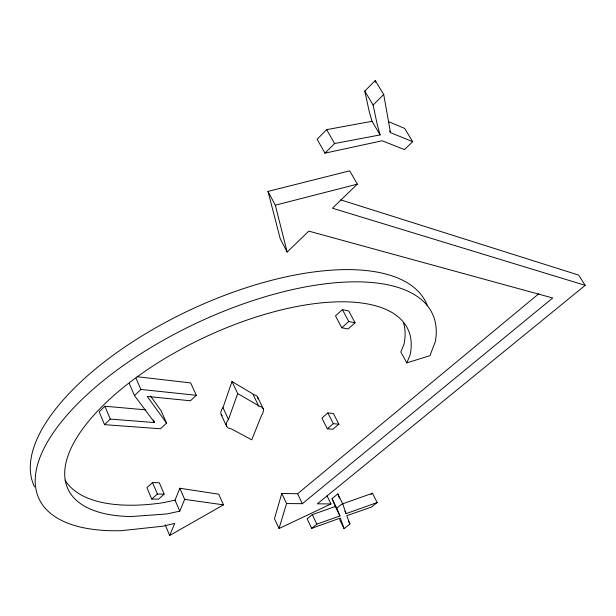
<?xml version="1.0" encoding="UTF-8"?>
<svg xmlns="http://www.w3.org/2000/svg" width="616" height="616" viewBox="0 0 616 616"><rect width="100%" height="100%" fill="white"/><g stroke="black" fill="none" stroke-linecap="round" stroke-linejoin="round"><path stroke-width="0.92" d="M538.792 293.74L297.59 493.755L281.766 493.462L274.474 518.711L279.048 528.52L330.985 503.95L327.034 495.895M279.048 528.52L286.54 503.557L281.766 493.462M231.986 381.535L237.691 393.547L259.983 406.506A17.171 7.184 -25.3 0 1 263.509 410.518L262.593 413.944L261.592 415.292L251.728 439.824L231.447 428.936L228.243 427.981L226.596 426.334L221.175 414.637L220.759 412.343L221.629 409.602L222.977 407.669L231.986 381.535L254.377 394.856A17.086 7.3 -25.3 0 1 257.942 398.952M226.596 426.334L226.203 424.077L227.096 421.359L228.467 419.434L237.691 393.547M403.649 323.154A186.933 80.557 -25.2 0 1 404.004 344.175L400.831 352.005L406.806 362.878L410.048 355.116A187.818 79.21 -25.2 0 0 171.425 354.662A187.818 79.21 -25.2 0 0 131.277 516.547L166.89 513.944L179.772 511.157L175.036 500.161L179.841 488.249L218.688 494.171L223.477 504.851L169.669 535.489L165.119 524.732M169.669 535.489L174.698 523.377L163.094 526.187L121.352 530.669A217.371 91.946 -25.2 0 1 53.992 431.716A217.371 91.946 -25.2 0 1 288.427 290.529A217.371 91.946 -25.2 0 1 435.343 341.564L429.953 355.663L406.806 362.878M179.772 511.157L184.669 499.368L179.841 488.249M324.955 153.153L334.58 143.536L380.111 134.919L372.033 121.306L326.649 129.637L317.125 139.27L324.955 153.153L382.182 140.771L404.458 149.596L412.697 141.688L404.643 128.405L388.396 121.598M372.033 121.306L369.123 111.073L364.78 91.091L375.244 80.511L383.699 94.456L390.521 132.632L412.697 141.688M380.111 134.919L377.285 124.794L373.119 105.028L383.699 94.456M145.407 409.817L104.897 406.229L99.191 411.811L104.528 424.655L160.476 428.767L166.551 423.092L161.13 410.803L150.566 396.065M104.528 424.655L110.279 419.088L154.585 422.561L153.5 420.081M154.585 422.561L134.519 395.618L140.895 389.443L196.319 395.287L190.66 382.921L137.16 376.723M330.985 503.95L317.348 503.826L585.2 285.339L332.455 208.216L357.326 184.145L349.719 170.825L268.006 191.414L280.257 238.831L287.179 252.044L308.793 231.123L552.691 297.99L302.356 503.695L286.54 503.557M196.319 395.287L190.444 400.777L147.27 396.45L166.551 423.092M342.404 309.625L335.489 315.9L341.788 327.781L348.102 328.983L355.055 322.761L348.71 310.941L342.404 309.625L348.764 321.521L355.055 322.761M152.529 482.574L146.939 487.641L151.759 499.075L158.535 499.168L164.156 494.14L159.29 482.759L152.529 482.574L157.396 494.024L164.156 494.14M341.788 327.781L348.764 321.521M151.759 499.075L157.396 494.024M327.874 412.928L321.922 418.041L327.327 428.782L332.886 429.26L338.869 424.185L333.425 413.49L327.874 412.928L333.325 423.677L338.869 424.185M327.327 428.782L333.325 423.677M311.665 528.343L316.87 524.154L339.924 515.915L335.304 506.506L312.297 514.645L307.13 518.841L311.665 528.343L340.34 518.025L344.09 528.644L349.911 524.039L346.739 515.692L371.34 507.107L377.161 502.51L372.457 493.262L342.35 503.934M335.304 506.506L332.047 498.629L337.861 493.909L342.596 503.472L346.1 513.636L377.161 502.51M339.924 515.915L336.744 508.177L342.596 503.472M371.017 494.409L372.457 493.262M268.006 191.414L275.314 205.205L357.326 184.145M175.036 500.161L162.177 502.864A186.933 80.557 -25.2 0 1 65.057 480.126M184.669 499.368L223.477 504.851M340.656 199.846L578.609 275.075L585.2 285.339M221.175 414.637L222.276 415.762M389.566 131.039L390.521 132.632M364.78 91.091L373.119 105.028M326.649 129.637L334.58 143.536M344.837 511.072L346.1 513.636M348.256 520.697L349.911 524.039M332.047 498.629L336.744 508.177M339.585 519.465L344.09 528.644M257.75 397.343L263.332 408.932M312.297 514.645L316.87 524.154M253.107 394.494L258.712 406.16M297.59 493.755L302.356 503.695M222.977 407.669L228.467 419.434M136.005 378.232L140.895 389.443M129.298 383.56L134.519 395.618M104.897 406.229L110.279 419.088M337.861 493.909L339.362 498.213M275.314 205.205L287.179 252.044M375.244 80.511L375.598 82.39M34.596 486.933A216.339 93.501 -25.1 0 1 193.393 308.454A216.339 93.501 -25.1 0 1 427.335 305.713"/></g></svg>
